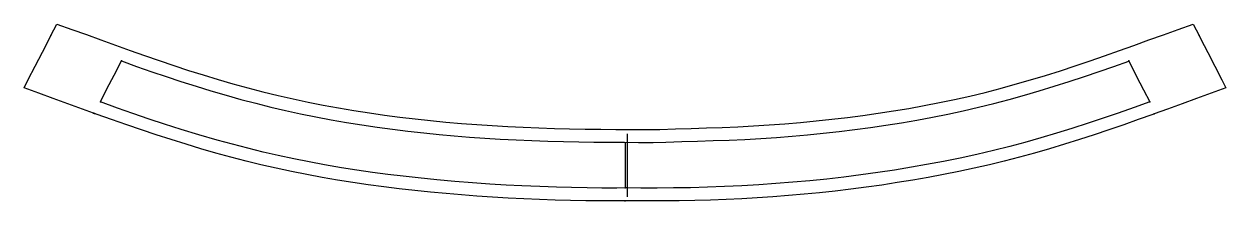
# Model space of a CAD drawing. Extents: x -3317 to -2132, y -199 to -24.
import ezdxf

# ---------------------------------------------------------------- set-up
doc = ezdxf.new("R2010")
doc.units = 0
for name, color, linetype in [('1', 1, 'Continuous'), ('14', 3, 'Continuous'), ('4', 2, 'Continuous'), ('7', 7, 'Continuous'), ('8', 6, 'Continuous')]:
    doc.layers.add(name, color=color, linetype=linetype)

msp = doc.modelspace()

# ---------------------------------------------------------------- linework, layer by layer
at = {"layer": '1'}
msp.add_lwpolyline([(-2724.428711, -198.573036), (-2724.323425, -198.572388), (-2732.479879, -198.622465), (-2747.418076, -198.637181), (-2762.877984, -198.516691), (-2778.285619, -198.240732), (-2793.375055, -197.834562), (-2808.775366, -197.293825), (-2824.078423, -196.639641), (-2839.468631, -195.863038), (-2854.93814, -194.955424), (-2870.313489, -193.924283), (-2885.44437, -192.782875), (-2900.800083, -191.491589), (-2916.178152, -190.058), (-2931.507383, -188.482752), (-2946.840182, -186.754435), (-2962.134468, -184.870014), (-2977.384285, -182.822179), (-2992.63241, -180.594696), (-3007.747344, -178.197243), (-3022.934689, -175.586799), (-3038.00019, -172.787199), (-3053.110849, -169.763942), (-3068.182402, -166.530044), (-3083.201931, -163.08303), (-3097.82637, -159.504622), (-3112.741543, -155.630184), (-3127.534247, -151.568277), (-3142.340918, -147.298288), (-3157.020434, -142.882297), (-3171.732942, -138.298504), (-3186.300436, -133.621964), (-3200.92597, -128.768453), (-3215.396497, -123.790334), (-3230.390783, -118.479352), (-3244.494475, -113.38808), (-3247.323608, -112.35898), (-3248.063965, -112.091188), (-3258.975863, -108.120471), (-3273.321383, -102.909236), (-3287.80741, -97.65424), (-3301.987432, -92.508192), (-3316.643372, -87.186422), (-3312.451708, -79.048536), (-3305.614575, -65.774494), (-3298.610706, -52.176564), (-3291.553444, -38.474901), (-3290.136414, -35.723746), (-3284.269409, -24.332945), (-3269.413274, -29.685148), (-3255.24986, -34.785026), (-3240.846626, -39.969948), (-3226.588111, -45.113373), (-3212.191089, -50.315646), (-3198.001761, -55.385215), (-3183.544727, -60.418847), (-3169.08375, -65.291963), (-3154.524636, -70.02204), (-3140.066804, -74.554138), (-3125.414301, -78.987148), (-3110.729787, -83.246212), (-3095.971792, -87.314773), (-3081.15652, -91.168475), (-3066.283508, -94.793919), (-3051.472014, -98.166174), (-3036.496741, -101.342626), (-3021.730313, -104.257486), (-3006.673145, -107.01967), (-2991.580976, -109.583345), (-2976.340289, -111.970921), (-2961.422956, -114.118467), (-2946.245695, -116.117535), (-2931.312712, -117.907113), (-2916.093471, -119.55583), (-2900.856868, -121.035882), (-2885.579172, -122.354479), (-2870.477363, -123.497411), (-2855.201602, -124.495222), (-2839.972925, -125.345759), (-2824.681812, -126.070276), (-2809.385663, -126.674672), (-2793.988987, -127.171756), (-2778.94925, -127.567958), (-2763.644395, -127.891901), (-2748.337871, -128.10966), (-2733.363088, -128.203784), (-2724.615479, -128.216238), (-2717.467391, -128.339757), (-2702.552337, -128.41861), (-2690.110982, -128.257146), (-2674.641606, -127.782746), (-2659.173494, -127.18965), (-2644.065416, -126.676276), (-2628.595827, -126.195638), (-2613.214554, -125.595116), (-2597.757367, -124.797228), (-2582.321732, -123.815603), (-2566.887257, -122.663087), (-2551.399832, -121.349235), (-2535.991667, -119.885529), (-2520.605771, -118.256614), (-2505.233725, -116.451553), (-2490.177616, -114.50219), (-2474.853561, -112.327708), (-2459.820245, -110.004067), (-2444.555557, -107.445444), (-2429.75761, -104.765623), (-2414.566393, -101.801828), (-2399.637302, -98.670148), (-2384.537822, -95.269152), (-2369.612605, -91.662225), (-2354.626007, -87.794082), (-2339.794699, -83.732205), (-2324.923307, -79.442943), (-2310.149779, -74.989839), (-2295.379222, -70.365672), (-2280.844705, -65.662168), (-2266.169084, -60.744858), (-2251.804651, -55.742122), (-2237.232139, -50.527296), (-2222.858601, -45.345117), (-2208.212682, -40.0664), (-2193.742123, -34.852794), (-2179.173176, -29.60543), (-2164.532623, -24.334066), (-2158.668823, -35.718753), (-2157.271398, -38.431756), (-2150.167069, -52.224814), (-2143.169955, -65.809688), (-2136.173387, -79.393466), (-2132.19574, -87.116022), (-2146.767543, -92.424238), (-2161.126198, -97.651731), (-2175.373056, -102.836353), (-2189.872373, -108.120856), (-2202.992706, -112.911263), (-2204.155784, -113.335193), (-2218.66627, -118.589144), (-2232.983964, -123.670067), (-2247.498387, -128.672311), (-2262.142823, -133.54035), (-2276.636197, -138.19964), (-2291.36922, -142.793403), (-2306.159839, -147.240958), (-2320.99029, -151.509816), (-2335.73397, -155.547357), (-2350.673983, -159.415873), (-2365.276804, -162.975743), (-2380.321258, -166.415327), (-2395.435159, -169.651878), (-2410.566334, -172.687303), (-2425.628757, -175.515685), (-2440.829028, -178.183166), (-2456.065575, -180.675461), (-2471.322867, -182.994558), (-2486.633933, -185.147716), (-2501.938771, -187.128922), (-2517.245337, -188.942656), (-2532.589046, -190.595789), (-2547.926412, -192.086362), (-2563.301097, -193.421243), (-2578.660613, -194.598497), (-2594.058969, -195.624773), (-2609.43073, -196.498278), (-2624.846117, -197.225506), (-2640.218804, -197.805144), (-2655.645005, -198.243047), (-2671.00647, -198.537853), (-2686.43816, -198.695109), (-2701.61455, -198.719461), (-2716.720621, -198.642695), (-2724.516907, -198.571911)], close=True, dxfattribs=at)
at = {"layer": '14'}
msp.add_lwpolyline([(-2724.40155, -185.872211), (-2724.40155, -185.872211), (-2732.481923, -185.964516), (-2747.10253, -185.972645), (-2761.808039, -185.834926), (-2777.196303, -185.556005), (-2792.083628, -185.16373), (-2808.391337, -184.600375), (-2825.980712, -183.837836), (-2841.517481, -183.02996), (-2857.767721, -182.04798), (-2874.651089, -180.875639), (-2892.087376, -179.496667), (-2909.996237, -177.894808), (-2928.29743, -176.053795), (-2943.166932, -174.397863), (-2958.195049, -172.570137), (-2973.340678, -170.56229), (-2988.562719, -168.365996), (-3003.82007, -165.972927), (-3020.512495, -163.118502), (-3035.732877, -160.290108), (-3050.91682, -157.248649), (-3066.05799, -153.991738), (-3081.150055, -150.516994), (-3096.186664, -146.822035), (-3111.356319, -142.852753), (-3126.186139, -138.748397), (-3144.310471, -133.464534), (-3161.714836, -128.141165), (-3178.119464, -122.918594), (-3193.24456, -117.937136), (-3209.311748, -112.475214), (-3224.573844, -107.120624), (-3241.456909, -100.969152), (-3241.456909, -100.969152), (-3241.456909, -100.969152), (-3234.924872, -88.287306), (-3227.966463, -74.777647), (-3220.72876, -60.725718), (-3220.72876, -60.725718), (-3205.686557, -66.144217), (-3190.773211, -71.377205), (-3176.532867, -76.205356), (-3162.113768, -80.918245), (-3147.167571, -85.645096), (-3132.661081, -90.080813), (-3117.519975, -94.520732), (-3102.907079, -98.596953), (-3088.238937, -102.470506), (-3073.516173, -106.12916), (-3058.869688, -109.533508), (-3044.044441, -112.748666), (-3028.96888, -115.79569), (-3014.060499, -118.599666), (-2998.754964, -121.269307), (-2983.778601, -123.683445), (-2968.773561, -125.912507), (-2953.428947, -128.002333), (-2938.374926, -129.871923), (-2922.706077, -131.63359), (-2907.613389, -133.158704), (-2892.649747, -134.510376), (-2877.527893, -135.718798), (-2862.443262, -136.769272), (-2847.329925, -137.672146), (-2831.548422, -138.472548), (-2816.130942, -139.129934), (-2800.505431, -139.682796), (-2785.004827, -140.127289), (-2770.038725, -140.463766), (-2754.983727, -140.712834), (-2739.828649, -140.870774), (-2725.064498, -140.918525), (-2724.755554, -140.915613), (-2711.079287, -141.098453), (-2696.725442, -141.074472), (-2684.021763, -140.82041), (-2668.425559, -140.260584), (-2653.010518, -139.673221), (-2637.411846, -139.182499), (-2621.814881, -138.663622), (-2606.253286, -137.97548), (-2590.670789, -137.093815), (-2575.098549, -136.032344), (-2559.538414, -134.803682), (-2544.50383, -133.467943), (-2528.972967, -131.933531), (-2513.424001, -130.223669), (-2497.932404, -128.333773), (-2482.464539, -126.256965), (-2467.265339, -124.028018), (-2451.853545, -121.570621), (-2436.666725, -118.946982), (-2421.32476, -116.085422), (-2406.366934, -113.084234), (-2391.11034, -109.797138), (-2375.998942, -106.300268), (-2360.850398, -102.54404), (-2345.759664, -98.560085), (-2330.727396, -94.361728), (-2316.330732, -90.137559), (-2301.406586, -85.57397), (-2286.579503, -80.883114), (-2271.746347, -76.031157), (-2257.13559, -71.068141), (-2242.833711, -66.043822), (-2228.019562, -60.831003), (-2228.07373, -60.725737), (-2220.555836, -75.321796), (-2213.436746, -89.143479), (-2207.345734, -100.969152), (-2207.345734, -100.969152), (-2222.651371, -106.572536), (-2238.492328, -112.15646), (-2253.217402, -117.185981), (-2268.000825, -122.084247), (-2284.093212, -127.240514), (-2299.03212, -131.854899), (-2314.57931, -136.467783), (-2330.550996, -140.986292), (-2345.120213, -144.891242), (-2361.42151, -148.992111), (-2377.791534, -152.832905), (-2394.223545, -156.424297), (-2410.710874, -159.776979), (-2427.24678, -162.901626), (-2442.092682, -165.515316), (-2458.703657, -168.234383), (-2475.348693, -170.746666), (-2492.024843, -173.05531), (-2508.729271, -175.163475), (-2525.459031, -177.074305), (-2542.211172, -178.790947), (-2558.982862, -180.316557), (-2575.771152, -181.65428), (-2592.573094, -182.807265), (-2609.385853, -183.778666), (-2626.206482, -184.57163), (-2643.03207, -185.189305), (-2659.859669, -185.634842), (-2676.686445, -185.911392), (-2692.798284, -186.020738), (-2708.910685, -185.992803), (-2722.812065, -185.889072), (-2724.40155, -185.872211)], close=True, dxfattribs=at)
at = {"layer": '4'}
for p in [(-3290.136414, -35.723746), (-2158.668823, -35.718753), (-3220.72876, -60.725718), (-2228.07373, -60.725737), (-3241.456909, -100.969152), (-3241.456909, -100.969152), (-2207.345734, -100.969152), (-3248.063965, -112.091188), (-3247.323608, -112.35898), (-2202.992706, -112.911263), (-2724.40155, -185.872211), (-2724.40155, -185.872211), (-2724.516907, -198.571911), (-2724.323425, -198.572388)]:
    msp.add_point(p, dxfattribs=at)
at = {"layer": '7'}
msp.add_line((-2722.257385, -132.500181), (-2722.257385, -194.629478), dxfattribs=at)
at = {"layer": '8'}
msp.add_lwpolyline([(-2724.40155, -140.890532), (-2724.40155, -156.623218), (-2724.40155, -171.639134), (-2724.40155, -185.872211)], dxfattribs=at)

doc.saveas('drawing.dxf')
